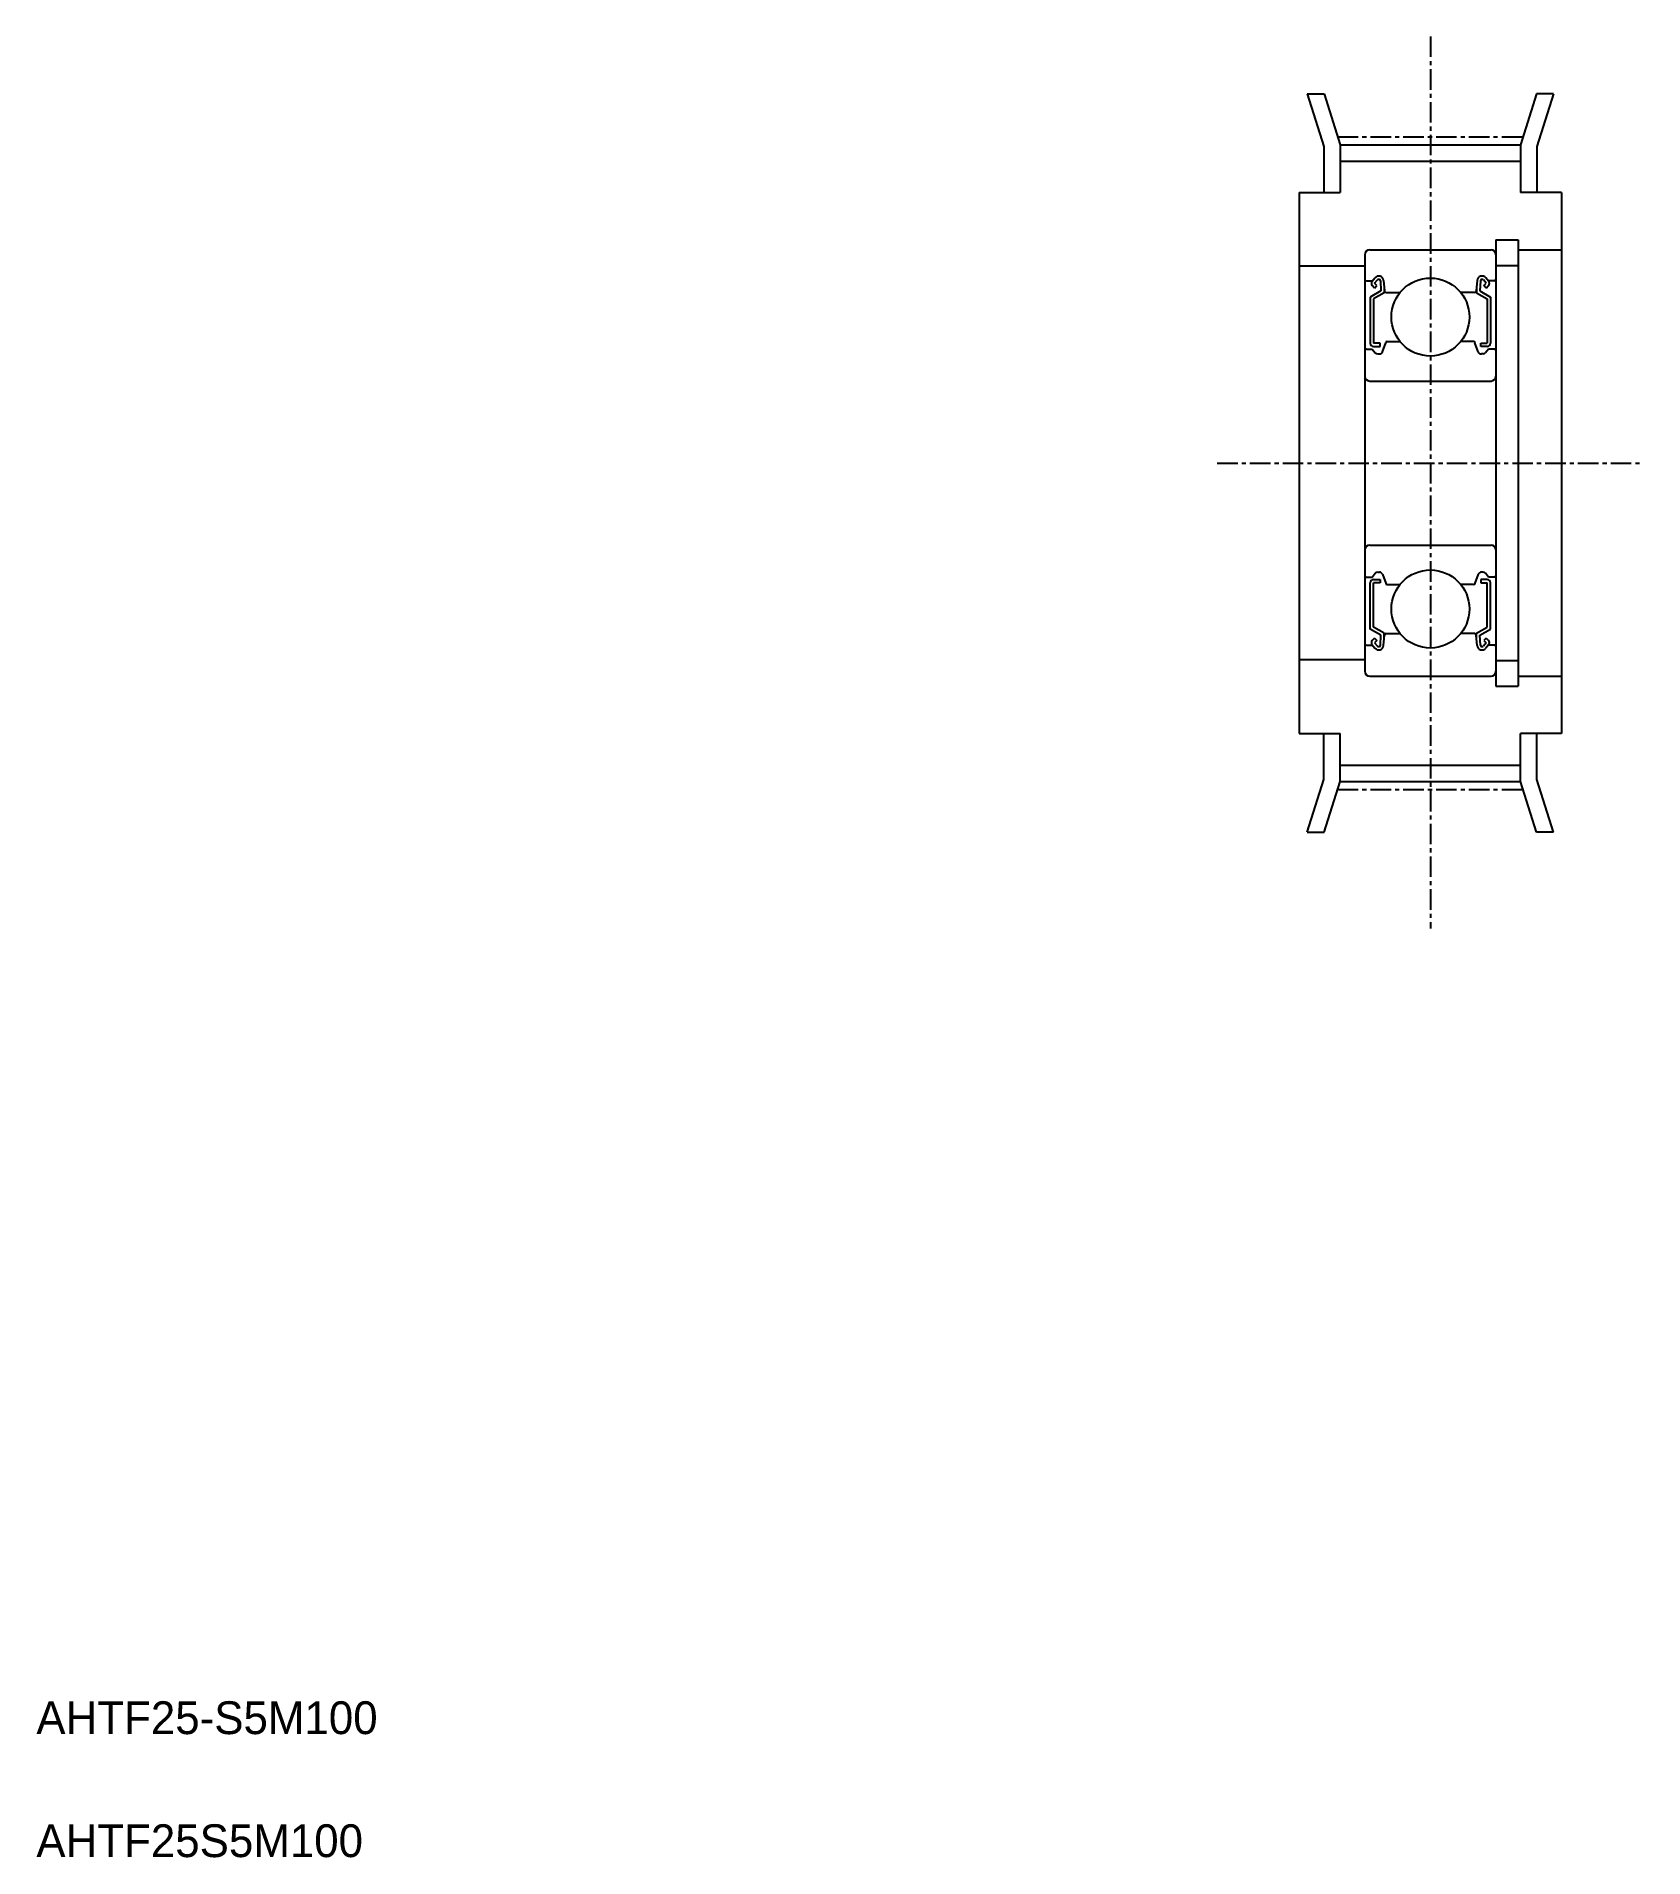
# Model space of a CAD drawing. Extents: x 5 to 103, y 5 to 116.
import ezdxf

# ---------------------------------------------------------------- set-up
doc = ezdxf.new("R2010")
doc.units = 0
doc.linetypes.add('CENTER', pattern=[2, 1.25, -0.25, 0.25, -0.25])
doc.layers.get('0').update_dxf_attribs({"linetype": 'CONTINUOUS'})
doc.layers.add('CENTER', color=1, linetype='CENTER')

msp = doc.modelspace()

# ---------------------------------------------------------------- linework, layer by layer
at = {"color": 7, "linetype": 'CONTINUOUS'}
for p, q in [((82.49, 112.5), (83.52, 112.5)), ((82.49, 112.5), (83.5, 109.3)), ((83.52, 112.5), (84.5, 109.41)), ((96.48, 112.5), (95.5, 109.41)), ((97.51, 112.5), (96.48, 112.5)), ((97.51, 112.5), (96.5, 109.3)), ((83.5, 109.3), (83.5, 106.5)), ((84.5, 109.41), (95.5, 109.41)), ((84.5, 109.41), (84.5, 106.5)), ((95.5, 109.41), (95.5, 106.5)), ((96.5, 109.3), (96.5, 106.5)), ((84.5, 108.41), (95.5, 108.41)), ((82, 106.5), (82, 73.5)), ((82, 106.5), (84.5, 106.5)), ((98, 106.5), (95.5, 106.5)), ((98, 106.5), (98, 73.5)), ((94, 103.6), (95.35, 103.6)), ((94, 103.6), (94, 76.4)), ((95.35, 103.6), (95.35, 76.4)), ((95.35, 103), (98, 103)), ((86, 102), (82, 102)), ((94, 102.05), (95.35, 102.05)), ((86, 78), (82, 78)), ((94, 77.95), (95.35, 77.95)), ((95.35, 77), (98, 77)), ((94, 76.4), (95.35, 76.4)), ((82, 73.5), (84.5, 73.5)), ((83.5, 70.7), (83.5, 73.5)), ((84.5, 70.59), (84.5, 73.5)), ((98, 73.5), (95.5, 73.5)), ((95.5, 70.59), (95.5, 73.5)), ((96.5, 70.7), (96.5, 73.5)), ((84.5, 71.58), (95.5, 71.58)), ((82.49, 67.5), (83.5, 70.7)), ((83.52, 67.5), (84.5, 70.59)), ((84.5, 70.59), (95.5, 70.59)), ((96.48, 67.5), (95.5, 70.59)), ((97.51, 67.5), (96.5, 70.7)), ((82.49, 67.5), (83.52, 67.5)), ((97.51, 67.5), (96.48, 67.5))]:
    msp.add_line(p, q, dxfattribs=at)
for p, q in [((86, 102.7), (86, 77.3)), ((86.3, 103), (93.7, 103)), ((94, 102.7), (94, 77.3)), ((86.1, 101.1), (86.46, 101.1)), ((86.45, 101.09), (86.62, 101.29)), ((86.6, 100.96), (86.77, 101.16)), ((86.95, 101.1), (86.98, 100.5)), ((87.15, 101.12), (87.2, 100.49)), ((92.85, 101.12), (92.8, 100.49)), ((93.05, 101.1), (93.02, 100.5)), ((93.4, 100.96), (93.23, 101.16)), ((93.55, 101.09), (93.38, 101.29)), ((93.9, 101.1), (93.54, 101.1)), ((86.98, 100.5), (86.33, 100.12)), ((86.33, 100.12), (86.33, 97.3)), ((86.6, 100.67), (86.46, 100.82)), ((87.18, 100.38), (86.53, 100.01)), ((86.53, 100.01), (86.53, 97.3)), ((86.74, 100.82), (86.6, 100.96)), ((86.6, 100.67), (86.74, 100.82)), ((87.18, 100.75), (87.18, 100.38)), ((87.3, 100.4), (88.15, 100.4)), ((92.7, 100.4), (91.85, 100.4)), ((92.82, 100.75), (92.82, 100.38)), ((92.82, 100.38), (93.47, 100.01)), ((93.02, 100.5), (93.67, 100.12)), ((93.26, 100.82), (93.4, 100.96)), ((93.4, 100.67), (93.26, 100.82)), ((93.4, 100.67), (93.54, 100.82)), ((93.47, 100.01), (93.47, 97.3)), ((93.67, 100.12), (93.67, 97.3)), ((86.1, 96.95), (86.45, 96.95)), ((86.45, 96.95), (86.64, 96.72)), ((86.93, 97.3), (86.53, 97.3)), ((86.53, 97.1), (86.93, 97.1)), ((86.79, 96.65), (86.89, 96.65)), ((86.93, 97.1), (86.93, 97.3)), ((87.08, 96.78), (87.28, 97.33)), ((87.37, 97.4), (88.15, 97.4)), ((92.63, 97.4), (91.85, 97.4)), ((92.92, 96.78), (92.72, 97.33)), ((93.07, 97.3), (93.47, 97.3)), ((93.07, 97.1), (93.07, 97.3)), ((93.47, 97.1), (93.07, 97.1)), ((93.21, 96.65), (93.11, 96.65)), ((93.55, 96.95), (93.36, 96.72)), ((93.9, 96.95), (93.55, 96.95)), ((86.3, 95), (93.7, 95)), ((86.3, 85), (93.7, 85)), ((86.79, 83.35), (86.89, 83.35)), ((93.21, 83.35), (93.11, 83.35)), ((86.1, 83.05), (86.45, 83.05)), ((86.33, 79.87), (86.33, 82.7)), ((86.45, 83.05), (86.64, 83.28)), ((86.53, 82.9), (86.93, 82.9)), ((86.93, 82.7), (86.53, 82.7)), ((86.53, 79.99), (86.53, 82.7)), ((86.93, 82.9), (86.93, 82.7)), ((87.08, 83.22), (87.28, 82.67)), ((87.37, 82.6), (88.15, 82.6)), ((92.63, 82.6), (91.85, 82.6)), ((92.92, 83.22), (92.72, 82.67)), ((93.47, 82.9), (93.07, 82.9)), ((93.07, 82.9), (93.07, 82.7)), ((93.07, 82.7), (93.47, 82.7)), ((93.55, 83.05), (93.36, 83.28)), ((93.47, 79.99), (93.47, 82.7)), ((93.9, 83.05), (93.55, 83.05)), ((93.67, 79.87), (93.67, 82.7)), ((87.18, 79.62), (86.53, 79.99)), ((92.82, 79.62), (93.47, 79.99)), ((86.1, 78.9), (86.46, 78.9)), ((86.98, 79.5), (86.33, 79.87)), ((86.45, 78.91), (86.62, 78.71)), ((86.6, 79.33), (86.46, 79.18)), ((86.6, 79.33), (86.74, 79.18)), ((86.74, 79.18), (86.6, 79.04)), ((86.6, 79.04), (86.77, 78.84)), ((86.95, 78.9), (86.98, 79.5)), ((87.15, 78.88), (87.2, 79.51)), ((87.18, 79.25), (87.18, 79.62)), ((87.3, 79.6), (88.15, 79.6)), ((92.7, 79.6), (91.85, 79.6)), ((92.85, 78.88), (92.8, 79.51)), ((92.82, 79.25), (92.82, 79.62)), ((93.02, 79.5), (93.67, 79.87)), ((93.05, 78.9), (93.02, 79.5)), ((93.4, 79.04), (93.23, 78.84)), ((93.4, 79.33), (93.26, 79.18)), ((93.26, 79.18), (93.4, 79.04)), ((93.55, 78.91), (93.38, 78.71)), ((93.4, 79.33), (93.54, 79.18)), ((93.9, 78.9), (93.54, 78.9)), ((86.3, 77), (93.7, 77))]:
    msp.add_line(p, q)
for centre in [(90, 98.9), (90, 81.1)]:
    msp.add_circle(centre, 2.38)
for centre, radius, start, end in [((86.3, 102.7), 0.3, 90, 180), ((93.7, 102.7), 0.3, 0, 90), ((86.1, 101.2), 0.1, 180, 270), ((86.6, 100.96), 0.2, 140.137, 225.002), ((86.85, 101.1), 0.3, 4.9354, 140.137), ((86.85, 101.1), 0.1, 3.1017, 139.9503), ((93.15, 101.1), 0.3, 39.863, 175.0646), ((93.15, 101.1), 0.1, 40.0497, 176.8983), ((93.4, 100.96), 0.2, 314.998, 39.863), ((93.9, 101.2), 0.1, 270, 0), ((87.3, 100.5), 0.1, 184.9354, 270), ((92.7, 100.5), 0.1, 270, 355.0646), ((86.1, 96.85), 0.1, 90, 180.8103), ((86.53, 97.3), 0.2, 180, 270), ((86.79, 96.85), 0.2, 219.9762, 270), ((86.89, 96.85), 0.2, 270, 339.9916), ((87.37, 97.3), 0.1, 90, 159.9916), ((92.63, 97.3), 0.1, 20.0084, 90), ((93.11, 96.85), 0.2, 200.0084, 270), ((93.21, 96.85), 0.2, 270, 320.0238), ((93.47, 97.3), 0.2, 270, 0), ((93.9, 96.85), 0.1, 359.1897, 90), ((86.3, 95.3), 0.3, 180, 270), ((93.7, 95.3), 0.3, 270, 0), ((86.3, 84.7), 0.3, 90, 180), ((93.7, 84.7), 0.3, 0, 90), ((86.79, 83.15), 0.2, 90, 140.0238), ((86.89, 83.15), 0.2, 20.0084, 90), ((93.11, 83.15), 0.2, 90, 159.9916), ((93.21, 83.15), 0.2, 39.9762, 90), ((86.1, 83.15), 0.1, 179.1897, 270), ((86.53, 82.7), 0.2, 90, 180), ((87.37, 82.7), 0.1, 200.0084, 270), ((92.63, 82.7), 0.1, 270, 339.9916), ((93.47, 82.7), 0.2, 0, 90), ((93.9, 83.15), 0.1, 270, 0.8103), ((86.1, 78.8), 0.1, 90, 180), ((86.6, 79.04), 0.2, 134.998, 219.863), ((86.85, 78.9), 0.3, 219.863, 355.0646), ((86.85, 78.9), 0.1, 220.0497, 356.8983), ((87.3, 79.5), 0.1, 90, 175.0646), ((92.7, 79.5), 0.1, 4.9354, 90), ((93.15, 78.9), 0.3, 184.9354, 320.137), ((93.15, 78.9), 0.1, 183.1017, 319.9503), ((93.4, 79.04), 0.2, 320.137, 45.002), ((93.9, 78.8), 0.1, 0, 90), ((86.3, 77.3), 0.3, 180, 270), ((93.7, 77.3), 0.3, 270, 0)]:
    msp.add_arc(centre, radius, start, end)
at = {"layer": 'CENTER', "color": 1, "linetype": 'CENTER'}
for p, q in [((90, 116.01), (90, 61.61)), ((84.35, 109.89), (95.65, 109.89)), ((77, 90), (103, 90)), ((84.35, 70.1), (95.65, 70.1))]:
    msp.add_line(p, q, dxfattribs=at)

# ---------------------------------------------------------------- texts
at = {"color": 7, "linetype": 'CONTINUOUS'}
for s, p in [('AHTF25-S5M100', (5, 12.5)), ('AHTF25S5M100', (5, 5))]:
    msp.add_text(s, height=2, dxfattribs=at).set_placement(p)

doc.saveas('drawing.dxf')
